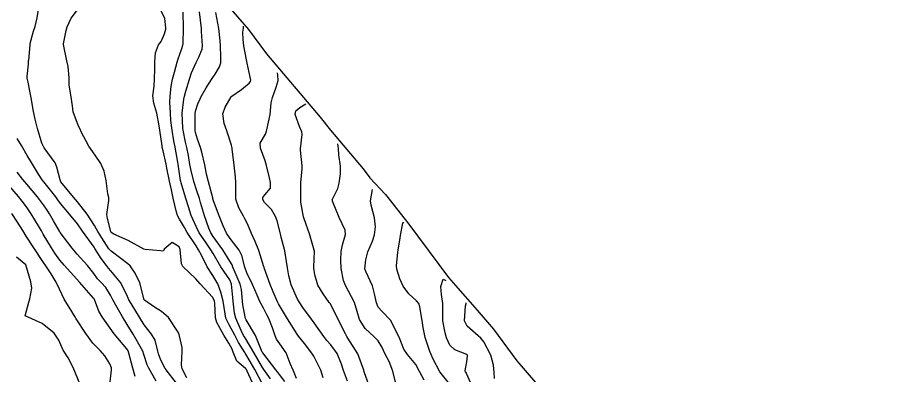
# Model space of a CAD drawing. Header units: metres. Extents: x 298520 to 308411, y 7433745 to 7450750.
# Drawn here: x 301821 to 301923.1, y 7442680.3 to 7442722.4 of the extents above; entities that cross this region are included whole.
import ezdxf

# ---------------------------------------------------------------- set-up
doc = ezdxf.new("R2010")
doc.units = ezdxf.units.M
doc.header["$LTSCALE"] = 10
doc.linetypes.add('DASHED', pattern=[0.75, 0.5, -0.25])
for name, color, linetype in [('Area', 45, 'Continuous'), ('Curvas de Nivel 1m', 11, 'Continuous'), ('Curvas de Nivel 5m', 15, 'Continuous'), ('Vias Secundárias', 230, 'DASHED')]:
    doc.layers.add(name, color=color, linetype=linetype)

msp = doc.modelspace()

# ---------------------------------------------------------------- linework, layer by layer
at = {"layer": 'Area'}
msp.add_polyline3d([(301845.58, 7442723.96, 720.73), (301848.17, 7442720.99, 724.36), (301850.27, 7442718.12, 716.36), (301856.61, 7442710.68, 716.61), (301857.82, 7442709.18, 717.23), (301861.67, 7442704.61, 712.13), (301862.45, 7442703.58, 731.43), (301864.27, 7442701.61, 719.05), (301867.01, 7442698.13, 736.98), (301871.68, 7442691.85, 727.12), (301872.51, 7442690.9, 735.93), (301875.06, 7442688.01, 714.7), (301877, 7442685.79, 720.74), (301879.72, 7442682.07, 717.69), (301885.57, 7442675.27, 726.32)], dxfattribs=at)
at = {"layer": 'Curvas de Nivel 1m', "flags": 128}
for points, elevation in [([(301848.84, 7442679.04), (301848.01, 7442680.86), (301847.92, 7442681.05), (301847.82, 7442681.16), (301846.79, 7442682.01), (301846.36, 7442683.07), (301846.23, 7442683.45), (301845.86, 7442684.13), (301845.26, 7442685.09), (301844.44, 7442686.55), (301844.28, 7442687.1), (301844.21, 7442688.81), (301844.17, 7442689.1), (301843.93, 7442689.56), (301842.48, 7442691.11), (301841.95, 7442691.7), (301840.43, 7442693.14), (301840.29, 7442693.46), (301840.11, 7442695.15), (301840, 7442695.44), (301839.2, 7442695.96), (301838.26, 7442695.17), (301838.18, 7442694.98), (301837.99, 7442694.94), (301837.8, 7442694.98), (301835.99, 7442695.16), (301835.84, 7442695.2), (301834.01, 7442696.2), (301832.31, 7442696.95), (301832.02, 7442697.15), (301831.97, 7442697.24), (301831.57, 7442698.78), (301831.51, 7442699.25), (301831.72, 7442700.91), (301831.73, 7442701.25), (301831.63, 7442701.68), (301831.42, 7442703.25), (301831.19, 7442704.34), (301830.79, 7442705.26), (301830.13, 7442706.23), (301829.39, 7442707.28), (301828.49, 7442708.96), (301828.34, 7442709.29), (301828.17, 7442709.65), (301827.54, 7442711.3), (301827.45, 7442712.04), (301827.26, 7442713.3), (301827.08, 7442714.44), (301827.05, 7442715.3), (301826.93, 7442716.63), (301826.79, 7442717.3), (301826.38, 7442719.21), (301826.38, 7442719.31), (301826.73, 7442720.87), (301826.84, 7442721.3), (301827.31, 7442722.31), (301828.04, 7442723.29)], 701), ([(301849.81, 7442679.33), (301848.9, 7442681.04), (301847.85, 7442682.85), (301847.77, 7442682.97), (301847.72, 7442683.05), (301847, 7442684.2), (301846.54, 7442685.07), (301845.89, 7442686.3), (301845.51, 7442687.08), (301845.4, 7442687.59), (301845.18, 7442689.09), (301844.91, 7442690.12), (301844.55, 7442691.09), (301843.96, 7442692.1), (301843.32, 7442693.11), (301842.62, 7442694.48), (301842.28, 7442695.12), (301842, 7442695.56), (301840.96, 7442697.14), (301840.62, 7442697.73), (301840.04, 7442698.71), (301839.8, 7442699.15), (301839.68, 7442699.52), (301839.31, 7442701.16), (301839.1, 7442702.14), (301838.88, 7442703.16), (301838.57, 7442704.71), (301838.48, 7442705.17), (301838.14, 7442706.73), (301838.02, 7442707.17), (301837.99, 7442707.32), (301837.73, 7442709.17), (301837.66, 7442709.68), (301837.38, 7442711.18), (301837.04, 7442712.34), (301836.92, 7442713.18), (301837.07, 7442714.33), (301837.12, 7442715.18), (301837.13, 7442716.3), (301837.15, 7442717.18), (301837.22, 7442718.23), (301837.59, 7442719.18), (301837.87, 7442719.59), (301838.3, 7442720.48), (301838.44, 7442721.03), (301838.44, 7442721.17), (301838.32, 7442722.27), (301837.89, 7442723.17)], 702), ([(301850.74, 7442679.95), (301849.98, 7442681.03), (301849.83, 7442681.27), (301848.79, 7442683.04), (301847.87, 7442684.57), (301847.69, 7442684.87), (301847.59, 7442685.05), (301847.3, 7442685.64), (301846.68, 7442687.07), (301846.52, 7442687.68), (301846.37, 7442689.07), (301846.34, 7442689.49), (301846.16, 7442691.08), (301845.95, 7442691.58), (301844.91, 7442693.09), (301843.99, 7442694.66), (301843.73, 7442695.1), (301843.09, 7442696.03), (301842.35, 7442697.12), (301842.03, 7442697.75), (301841.61, 7442698.7), (301841.42, 7442699.13), (301841.09, 7442700.17), (301840.81, 7442701.14), (301840.25, 7442702.98), (301840.2, 7442703.15), (301840.18, 7442703.24), (301840.1, 7442703.8), (301839.9, 7442705.15), (301839.86, 7442705.41), (301839.52, 7442707.16), (301839.39, 7442707.92), (301839.18, 7442709.16), (301839.04, 7442710.29), (301838.97, 7442711.16), (301838.92, 7442712.44), (301838.95, 7442713.16), (301839.08, 7442714.3), (301839.24, 7442715.16), (301839.44, 7442715.97), (301839.76, 7442717.16), (301839.88, 7442717.54), (301840.28, 7442718.64), (301840.45, 7442719.15), (301840.47, 7442719.33), (301840.53, 7442721.15), (301840.46, 7442723.02)], 703), ([(301852.44, 7442679.63), (301851.82, 7442680.45), (301851.57, 7442680.76), (301851.39, 7442681.01), (301849.85, 7442682.99), (301849.82, 7442683.03), (301849.79, 7442683.09), (301848.99, 7442685.04), (301847.9, 7442686.86), (301847.82, 7442687.05), (301847.49, 7442688.63), (301847.44, 7442689.06), (301847.33, 7442690.45), (301847.2, 7442691.06), (301846.59, 7442692.44), (301846.34, 7442693.07), (301846.24, 7442693.34), (301845.98, 7442693.78), (301845.14, 7442695.09), (301844.02, 7442696.68), (301843.74, 7442697.1), (301843.48, 7442697.65), (301842.98, 7442699.11), (301842.52, 7442700.65), (301842.38, 7442701.12), (301842.08, 7442702.03), (301841.73, 7442703.13), (301841.41, 7442704.43), (301841.28, 7442705.13), (301841.1, 7442706.17), (301840.91, 7442707.14), (301840.77, 7442707.77), (301840.47, 7442709.15), (301840.42, 7442709.41), (301840.36, 7442711.15), (301840.54, 7442712.81), (301840.63, 7442713.14), (301840.81, 7442713.73), (301841.22, 7442715.14), (301841.47, 7442715.9), (301842, 7442717.12), (301842.27, 7442717.67), (301842.71, 7442718.68), (301842.76, 7442719.12), (301842.64, 7442720.77), (301842.62, 7442721.12), (301842.4, 7442723.05)], 704), ([(301856.94, 7442680.07), (301856.68, 7442680.95), (301855.85, 7442682.6), (301855.62, 7442682.96), (301854.75, 7442684.08), (301854.03, 7442684.98), (301853.88, 7442685.21), (301852.77, 7442686.99), (301851.92, 7442688.36), (301851.68, 7442688.77), (301851.57, 7442689.01), (301851.07, 7442690.15), (301850.72, 7442691.02), (301850.01, 7442692.99), (301850, 7442693.03), (301850, 7442693.05), (301849.97, 7442693.12), (301849.38, 7442695.04), (301848.95, 7442696.1), (301848.53, 7442697.04), (301848.03, 7442698.16), (301847.75, 7442698.76), (301847.58, 7442699.06), (301847.02, 7442700.04), (301846.68, 7442701.07), (301846.67, 7442702.49), (301846.69, 7442703.07), (301846.65, 7442703.63), (301846.49, 7442705.07), (301846.24, 7442706.98), (301846.23, 7442707.08), (301846.21, 7442707.15), (301846.15, 7442707.41), (301845.6, 7442709.09), (301845.3, 7442709.96), (301845.13, 7442711.09), (301845.41, 7442711.88), (301846.14, 7442713.07), (301846.21, 7442713.15), (301847.33, 7442713.95), (301848.23, 7442714.68), (301848.39, 7442714.89), (301848.42, 7442715.05), (301848.25, 7442715.92), (301847.99, 7442717.05), (301847.91, 7442717.41), (301847.62, 7442719.06), (301847.53, 7442719.81), (301847.5, 7442720.66), (301847.58, 7442721.15), (301847.57, 7442721.37)], 706), ([(301859.81, 7442679.67), (301859.34, 7442680.91), (301859.09, 7442681.66), (301858.59, 7442682.92), (301857.86, 7442683.93), (301857.4, 7442684.47), (301857.04, 7442684.94), (301855.9, 7442686.54), (301855.58, 7442686.96), (301854.57, 7442688.32), (301854.11, 7442688.98), (301853.93, 7442689.3), (301853.2, 7442690.99), (301852.89, 7442692.06), (301852.74, 7442692.99), (301852.52, 7442694.46), (301852.42, 7442695), (301852.02, 7442696.6), (301851.92, 7442697), (301851.54, 7442698.51), (301851.36, 7442699.01), (301850.88, 7442699.85), (301850.06, 7442700.67), (301849.85, 7442701.03), (301849.85, 7442701.25), (301850.07, 7442701.57), (301850.74, 7442702.36), (301850.77, 7442703.02), (301850.65, 7442703.58), (301850.3, 7442705.03), (301850.12, 7442705.55), (301849.57, 7442707.04), (301849.53, 7442707.65), (301850.16, 7442708.7), (301850.29, 7442709.03), (301850.33, 7442709.2), (301850.7, 7442711.02), (301850.84, 7442712.38), (301850.97, 7442713.02), (301851.43, 7442714.21), (301851.64, 7442715.01), (301851.63, 7442715.62), (301851.59, 7442715.88)], 707), ([(301862.27, 7442679.35), (301861.82, 7442680.67), (301861.75, 7442680.89), (301861.73, 7442680.98), (301861.03, 7442682.9), (301859.87, 7442684.72), (301859.74, 7442684.91), (301859.56, 7442685.23), (301858.72, 7442686.92), (301857.92, 7442688.54), (301857.77, 7442688.78), (301857.66, 7442688.93), (301856.94, 7442689.95), (301856.32, 7442690.95), (301855.96, 7442692.17), (301855.86, 7442692.96), (301855.86, 7442693.08), (301855.91, 7442694.96), (301855.89, 7442695.06), (301855.35, 7442696.97), (301854.93, 7442698.07), (301854.64, 7442698.97), (301854.33, 7442700.71), (301854.31, 7442700.98), (301854.33, 7442702.74), (301854.33, 7442702.98), (301854.46, 7442704.63), (301854.47, 7442704.98), (301854.29, 7442706.83), (301854.29, 7442706.98), (301854.47, 7442708.67), (301854.42, 7442708.98), (301854.17, 7442709.6), (301853.66, 7442710.99), (301853.75, 7442711.43), (301854.2, 7442711.84), (301854.9, 7442712.27)], 708), ([(301839.8, 7442679.27), (301838.37, 7442681.16), (301837.84, 7442682.15), (301837.56, 7442682.88), (301837.49, 7442683.18), (301837.18, 7442684.49), (301836.76, 7442685.19), (301835.89, 7442686.31), (301835.34, 7442687.21), (301834.34, 7442688.79), (301834.1, 7442689.22), (301833.93, 7442689.63), (301833.14, 7442691.23), (301831.96, 7442692.64), (301831.68, 7442692.95), (301831.44, 7442693.25), (301830.82, 7442694.1), (301830.1, 7442695.27), (301830, 7442695.42), (301828.65, 7442697.28), (301828.03, 7442698.16), (301827.12, 7442699.3), (301826.06, 7442700.54), (301825.73, 7442700.99), (301825.5, 7442701.32), (301824.09, 7442703.1), (301823.9, 7442703.34), (301823.46, 7442703.99), (301822.62, 7442705.35), (301822.13, 7442706.2), (301821.46, 7442707.37), (301820.95, 7442708.17)], 699), ([(301865.57, 7442679.08), (301865.16, 7442680.85), (301864.7, 7442681.99), (301864.26, 7442682.86), (301863.86, 7442683.7), (301863.43, 7442684.42), (301862.94, 7442684.87), (301861.89, 7442685.85), (301861.22, 7442686.9), (301860.94, 7442687.87), (301860.64, 7442688.9), (301859.94, 7442690.25), (301859.57, 7442690.91), (301859.35, 7442691.52), (301859.07, 7442692.92), (301859.02, 7442693.88), (301859.07, 7442694.92), (301859.21, 7442695.71), (301859.59, 7442696.91), (301859.53, 7442697.41), (301858.83, 7442698.92), (301858.06, 7442700.83), (301858.03, 7442700.9), (301858.03, 7442700.93), (301858.02, 7442700.97), (301858.06, 7442701.05), (301858.68, 7442702.32), (301858.85, 7442702.92), (301859, 7442704.03), (301858.97, 7442704.92), (301858.78, 7442706.28), (301858.75, 7442707.01), (301858.67, 7442707.55)], 709), ([(301837.3, 7442679.69), (301836.43, 7442681.19), (301836.24, 7442681.6), (301835.85, 7442682.82), (301835.72, 7442683.2), (301835.58, 7442683.47), (301834.6, 7442685.21), (301833.89, 7442686.34), (301833.32, 7442687.23), (301832.54, 7442688.62), (301832.21, 7442689.24), (301831.93, 7442689.79), (301831.37, 7442690.68), (301830.84, 7442691.26), (301830.41, 7442691.71), (301829.96, 7442692.32), (301829.21, 7442693.28), (301827.99, 7442694.61), (301827.4, 7442695.3), (301826.02, 7442697.14), (301825.91, 7442697.31), (301825.21, 7442698.5), (301824.73, 7442699.33), (301824.47, 7442699.76), (301824.05, 7442700.38), (301823.32, 7442701.35), (301822.08, 7442702.8), (301821.62, 7442703.37), (301820.96, 7442704.24)], 698), ([(301834.81, 7442680.22), (301834.57, 7442681.21), (301834.09, 7442682.98), (301834.01, 7442683.22), (301833.86, 7442683.47), (301832.37, 7442685.23), (301831.88, 7442685.89), (301830.93, 7442687.25), (301830.56, 7442687.91), (301830.04, 7442689.27), (301830, 7442689.35), (301829.93, 7442689.43), (301828.28, 7442691.29), (301827.96, 7442691.65), (301826.49, 7442693.3), (301825.98, 7442693.9), (301825.37, 7442694.71), (301824.97, 7442695.33), (301824.02, 7442696.95), (301823.79, 7442697.34), (301823.44, 7442697.93), (301822.59, 7442699.35), (301822.05, 7442700.14), (301821.52, 7442700.83), (301821.09, 7442701.37), (301820.08, 7442702.55)], 697), ([(301831.84, 7442679.24), (301832.06, 7442681.01), (301832.04, 7442681.24), (301831.84, 7442681.71), (301831.25, 7442682.65), (301830.72, 7442683.26), (301830.28, 7442683.69), (301829.86, 7442684.15), (301829.01, 7442685.28), (301827.9, 7442687.01), (301827.72, 7442687.29), (301827.37, 7442687.84), (301826.48, 7442689.3), (301825.94, 7442690.48), (301825.55, 7442691.32), (301824.93, 7442692.3), (301824.24, 7442693.34), (301824.14, 7442693.5), (301823.98, 7442693.73), (301822.89, 7442695.35), (301822.01, 7442696.71), (301821.6, 7442697.37), (301821, 7442698.34), (301820.32, 7442699.39)], 696), ([(301871.81, 7442679.36), (301870.68, 7442680.78), (301869.85, 7442682.35), (301869.65, 7442682.79), (301869.48, 7442683.17), (301868.96, 7442684.8), (301868.73, 7442685.96), (301868.61, 7442686.8), (301868.33, 7442688.39), (301868.19, 7442688.81), (301867.93, 7442689.13), (301867.04, 7442689.93), (301866.36, 7442690.83), (301865.96, 7442691.71), (301865.6, 7442692.84), (301865.58, 7442693.24), (301865.75, 7442694.84), (301865.78, 7442695.06), (301866.02, 7442696.53), (301866.06, 7442696.8), (301866.32, 7442698.26), (301866.38, 7442698.32), (301866.44, 7442698.3)], 711), ([(301874.64, 7442678.73), (301873.82, 7442680.58), (301873.76, 7442680.68), (301873.71, 7442680.74), (301873.64, 7442680.93), (301873.84, 7442681.95), (301873.95, 7442682.64), (301873.93, 7442682.74), (301873.85, 7442682.81), (301872.46, 7442683.36), (301871.86, 7442683.9), (301871.47, 7442684.77), (301871.32, 7442685.34), (301871.04, 7442686.78), (301871.01, 7442687.68), (301871.02, 7442688.78), (301870.86, 7442689.86), (301870.81, 7442690.78), (301871.06, 7442691.67), (301871.39, 7442691.52)], 712), ([(301877.11, 7442679.99), (301877.06, 7442680.7), (301876.98, 7442681.55), (301876.69, 7442682.71), (301875.87, 7442684.31), (301875.51, 7442684.72), (301873.89, 7442686.14), (301873.56, 7442686.75), (301873.71, 7442688.53), (301873.76, 7442688.74), (301873.79, 7442688.87)], 713)]:
    msp.add_lwpolyline(points, dxfattribs=dict(at, elevation=elevation))
at = {"layer": 'Curvas de Nivel 5m', "flags": 128}
for points, elevation in [([(301840.89, 7442680.06), (301840.34, 7442681.14), (301840.29, 7442681.6), (301840.37, 7442683.14), (301840.34, 7442683.62), (301840, 7442685.15), (301839.88, 7442685.45), (301838.75, 7442687.16), (301837.91, 7442687.85), (301837.09, 7442688.36), (301835.92, 7442689.18), (301835.91, 7442689.2), (301835.9, 7442689.23), (301835.37, 7442691.21), (301834.83, 7442692.35), (301834.25, 7442693.22), (301833.98, 7442693.47), (301833.14, 7442694.07), (301831.99, 7442694.94), (301831.84, 7442695.09), (301831.74, 7442695.24), (301831.18, 7442696.08), (301830.43, 7442697.26), (301830.28, 7442697.53), (301830.03, 7442697.98), (301829.19, 7442699.28), (301828.06, 7442700.73), (301827.58, 7442701.29), (301826.09, 7442703.11), (301825.99, 7442703.31), (301825.63, 7442704.83), (301825.41, 7442705.32), (301824.14, 7442707.1), (301823.99, 7442707.34), (301823.86, 7442707.63), (301823.33, 7442709.35), (301823.05, 7442710.47), (301822.86, 7442711.35), (301822.59, 7442712.97), (301822.53, 7442713.36), (301822.23, 7442714.8), (301822.13, 7442715.26), (301822.12, 7442715.36), (301822.13, 7442715.47), (301822.26, 7442716.9), (301822.29, 7442717.33), (301822.3, 7442717.36), (301822.46, 7442719.18), (301822.49, 7442719.36), (301822.87, 7442720.78), (301823.07, 7442721.35), (301823.31, 7442722.35), (301823.47, 7442723.35)], 700), ([(301853.81, 7442679.99), (301853.54, 7442680.71), (301853.42, 7442680.98), (301853.07, 7442681.76), (301852.58, 7442682.99), (301851.86, 7442684.05), (301851.47, 7442684.61), (301851.29, 7442685.01), (301850.97, 7442685.93), (301850.55, 7442687.02), (301850.34, 7442687.46), (301849.92, 7442688.24), (301849.49, 7442689.03), (301849.18, 7442689.78), (301848.64, 7442691.04), (301847.96, 7442692.39), (301847.74, 7442693.05), (301847.37, 7442694.44), (301847.05, 7442695.06), (301846.01, 7442696.42), (301845.59, 7442697.08), (301845.18, 7442697.94), (301844.73, 7442699.09), (301844.06, 7442700.86), (301843.98, 7442701.1), (301843.95, 7442701.22), (301843.44, 7442703.11), (301843.23, 7442703.98), (301843.01, 7442705.11), (301842.69, 7442706.56), (301842.52, 7442707.12), (301842.15, 7442708.1), (301841.91, 7442708.88), (301841.88, 7442709.12), (301841.89, 7442710.83), (301841.89, 7442711.12), (301841.93, 7442711.38), (301842.2, 7442712.24), (301842.46, 7442712.86), (301842.6, 7442713.12), (301843.2, 7442714.13), (301843.81, 7442715.1), (301843.98, 7442715.36), (301844.24, 7442715.76), (301844.76, 7442716.59), (301844.9, 7442717.09), (301844.9, 7442717.73), (301844.86, 7442719.09), (301844.84, 7442719.64), (301844.69, 7442721.09), (301844.33, 7442723)], 705), ([(301868.82, 7442679.8), (301868.3, 7442680.81), (301867.84, 7442681.64), (301866.88, 7442682.82), (301866.45, 7442683.42), (301865.9, 7442684.84), (301865.87, 7442684.93), (301864.87, 7442686.85), (301863.91, 7442687.85), (301863.41, 7442688.36), (301863.21, 7442688.87), (301863, 7442689.94), (301862.75, 7442690.88), (301861.97, 7442692.55), (301861.86, 7442692.88), (301861.98, 7442693.91), (301862.17, 7442694.7), (301862.22, 7442694.88), (301862.75, 7442696.13), (301862.99, 7442696.87), (301863.09, 7442697.82), (301862.98, 7442698.87), (301862.58, 7442700.36), (301862.51, 7442700.88), (301862.77, 7442702.18)], 710), ([(301828.36, 7442679.28), (301827.82, 7442680.63), (301827.53, 7442681.29), (301826.96, 7442682.42), (301826.37, 7442683.31), (301826.19, 7442683.65), (301825.86, 7442684.49), (301825.31, 7442685.33), (301823.89, 7442686.46), (301821.9, 7442687.36), (301822.31, 7442688.96), (301822.43, 7442689.35), (301822.68, 7442690.61), (301822.55, 7442691.35), (301821.97, 7442693.36), (301820.87, 7442694.26)], 695)]:
    msp.add_lwpolyline(points, dxfattribs=dict(at, elevation=elevation))
at = {"layer": 'Vias Secundárias'}
msp.add_lwpolyline([(301465.55, 7442973.32, 0), (301478.59, 7442967.28, -0.011668)], format="xyb", dxfattribs=at)

doc.saveas('drawing.dxf')
